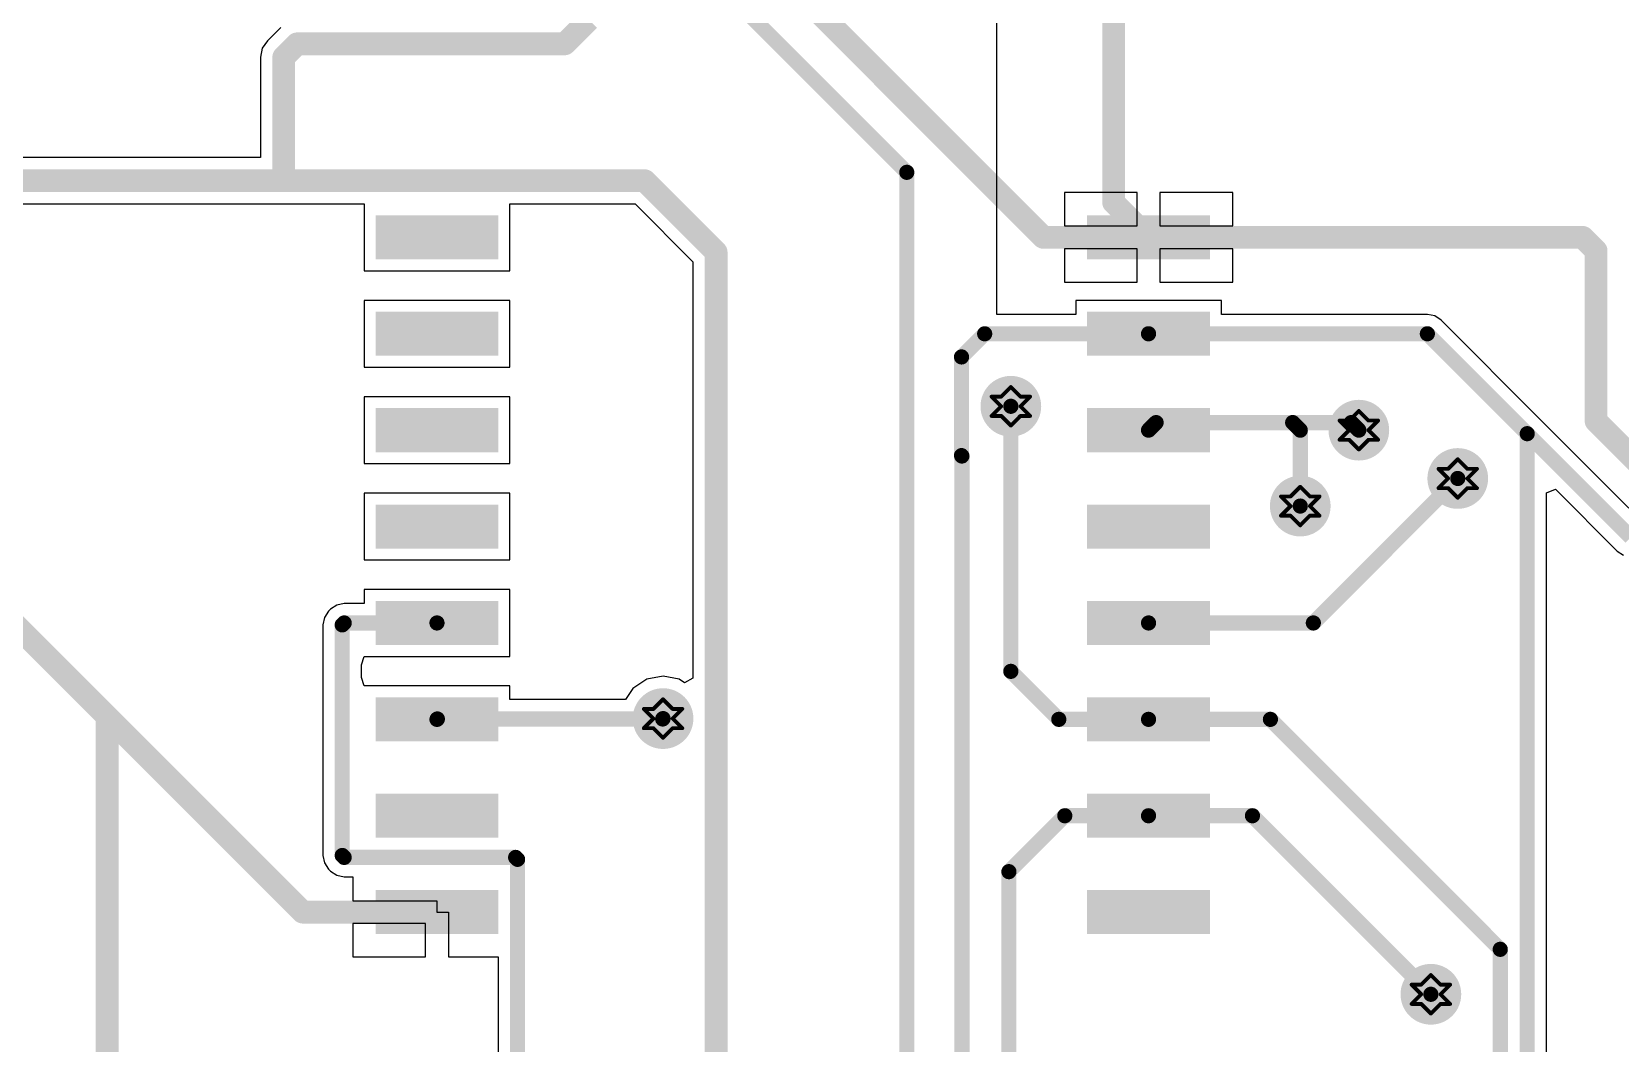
# Model space of a CAD drawing. Header units: millimetres. Extents: x 13 to 607, y 0 to 420.
# Drawn here: x 109.28 to 151.12, y 291.41 to 318.03 of the extents above; entities that cross this region are included whole.
import ezdxf

# ---------------------------------------------------------------- set-up
doc = ezdxf.new("R2010")
doc.units = ezdxf.units.MM
doc.layers.add('DrillDrawing', color=1, linetype='Continuous')
doc.layers.add('TopLayer', color=1, linetype='Continuous')

msp = doc.modelspace()

# ---------------------------------------------------------------- hatches: boundary and pattern name
at = {"layer": 'TopLayer'}
for points in [[(121.5714754997753, 313.2019674993528), (121.5714754997753, 312.0431967530841), (118.33490385802, 312.0431967530841), (118.33490385802, 313.2019674993528)], [(140.3115650520194, 313.2019674993528), (140.3115650520194, 312.0431967530841), (137.0749934102641, 312.0431967530841), (137.0749934102641, 313.2019674993528)], [(121.5714754997753, 310.664654066517), (121.5714754997753, 309.5058833202484), (118.33490385802, 309.5058833202484), (118.33490385802, 310.664654066517)], [(140.3115650520194, 310.664654066517), (140.3115650520194, 309.5058833202484), (137.0749934102641, 309.5058833202484), (137.0749934102641, 310.664654066517)], [(121.5714754997753, 308.1273406336812), (121.5714754997753, 306.9685698874125), (118.33490385802, 306.9685698874125), (118.33490385802, 308.1273406336812)], [(140.3115650520194, 308.1273406336812), (140.3115650520194, 306.9685698874125), (137.0749934102641, 306.9685698874125), (137.0749934102641, 308.1273406336812)], [(121.5714754997753, 305.5900272008453), (121.5714754997753, 304.4312564545767), (118.33490385802, 304.4312564545767), (118.33490385802, 305.5900272008453)], [(140.3115650520194, 305.5900272008453), (140.3115650520194, 304.4312564545767), (137.0749934102641, 304.4312564545767), (137.0749934102641, 305.5900272008453)], [(121.5714754997753, 303.0527137680095), (121.5714754997753, 301.8939430217409), (118.33490385802, 301.8939430217409), (118.33490385802, 303.0527137680095)], [(140.3115650520194, 303.0527137680095), (140.3115650520194, 301.8939430217409), (137.0749934102641, 301.8939430217409), (137.0749934102641, 303.0527137680095)], [(121.5714754997753, 300.5154003351737), (121.5714754997753, 299.356629588905), (118.33490385802, 299.356629588905), (118.33490385802, 300.5154003351737)], [(140.3115650520194, 300.5154003351737), (140.3115650520194, 299.356629588905), (137.0749934102641, 299.356629588905), (137.0749934102641, 300.5154003351737)], [(121.5714754997753, 297.9780869023379), (121.5714754997753, 296.8193161560692), (118.33490385802, 296.8193161560692), (118.33490385802, 297.9780869023379)], [(140.3115650520194, 297.9780869023379), (140.3115650520194, 296.8193161560692), (137.0749934102641, 296.8193161560692), (137.0749934102641, 297.9780869023379)], [(121.5714754997753, 295.4407734695021), (121.5714754997753, 294.2820027232334), (118.33490385802, 294.2820027232334), (118.33490385802, 295.4407734695021)], [(140.3115650520194, 295.4407734695021), (140.3115650520194, 294.2820027232334), (137.0749934102641, 294.2820027232334), (137.0749934102641, 295.4407734695021)]]:
    msp.add_hatch(color=1, dxfattribs=at).paths.add_polyline_path(points)
h = msp.add_hatch(color=1, dxfattribs=at)
edge = h.paths.add_edge_path()
edge.add_arc((135.066747887875, 308.1769045142782), 0.7991522388059702, 0, 360)
h = msp.add_hatch(color=1, dxfattribs=at)
edge = h.paths.add_edge_path()
edge.add_arc((144.2318284848006, 307.5479552605468), 0.7991522388059702, 0, 360)
h = msp.add_hatch(color=1, dxfattribs=at)
edge = h.paths.add_edge_path()
edge.add_arc((146.8371419176692, 306.2765582456215), 0.7991522388059702, 0, 360)
h = msp.add_hatch(color=1, dxfattribs=at)
edge = h.paths.add_edge_path()
edge.add_arc((142.6890810221666, 305.5500848127857), 0.7991522388059702, 0, 360)
h = msp.add_hatch(color=1, dxfattribs=at)
edge = h.paths.add_edge_path()
edge.add_arc((125.9068484848831, 299.9560089918901), 0.7991522388059702, 0, 360)
h = msp.add_hatch(color=1, dxfattribs=at)
edge = h.paths.add_edge_path()
edge.add_arc((146.1294344549533, 292.6992925739797), 0.7991522388059702, 0, 360)

# ---------------------------------------------------------------- linework, layer by layer
at = {"layer": 'DrillDrawing', "const_width": 0.1014925373134329}
for points in [[(134.5592852011188, 308.4306358575619), (134.8130165444101, 308.1769045142781)], [(134.5592852011188, 308.4306358575619), (134.8130165444101, 308.4306358575619)], [(134.8130165444101, 308.4306358575619), (135.0667478876869, 308.6843672008453)], [(135.0667478876869, 308.6843672008453), (135.3204792309709, 308.4306358575619)], [(135.3204792309709, 308.4306358575619), (135.5742105742549, 308.4306358575619)], [(135.3204792309709, 308.1769045142781), (135.5742105742549, 308.4306358575619)], [(134.5592852011188, 307.9231731709945), (134.8130165444101, 308.1769045142781)], [(134.5592852011188, 307.9231731709945), (134.8130165444101, 307.9231731709945)], [(134.8130165444101, 307.9231731709945), (135.0667478876869, 307.6694418277111)], [(135.0667478876869, 307.6694418277111), (135.3204792309709, 307.9231731709945)], [(135.3204792309709, 308.1769045142781), (135.5742105742549, 307.9231731709945)], [(135.3204792309709, 307.9231731709945), (135.5742105742549, 307.9231731709945)], [(143.9780971414158, 307.8016866038305), (144.2318284847071, 308.0554179471138)], [(144.2318284847071, 308.0554179471138), (144.4855598279839, 307.8016866038305)], [(143.7243657981318, 307.8016866038305), (143.9780971414158, 307.5479552605468)], [(143.7243657981318, 307.8016866038305), (143.9780971414158, 307.8016866038305)], [(143.7243657981318, 307.294223917263), (143.9780971414158, 307.5479552605468)], [(144.4855598279839, 307.8016866038305), (144.7392911712752, 307.8016866038305)], [(144.4855598279839, 307.5479552605468), (144.7392911712752, 307.8016866038305)], [(144.4855598279839, 307.5479552605468), (144.7392911712752, 307.294223917263)], [(143.7243657981318, 307.294223917263), (143.9780971414158, 307.294223917263)], [(143.9780971414158, 307.294223917263), (144.2318284847071, 307.0404925739797)], [(144.2318284847071, 307.0404925739797), (144.4855598279839, 307.294223917263)], [(144.4855598279839, 307.294223917263), (144.7392911712752, 307.294223917263)], [(146.5834105742553, 306.5302895889049), (146.8371419175393, 306.7840209321886)], [(146.8371419175393, 306.7840209321886), (147.0908732608233, 306.5302895889049)], [(146.3296792309713, 306.5302895889049), (146.5834105742553, 306.2765582456216)], [(146.3296792309713, 306.5302895889049), (146.5834105742553, 306.5302895889049)], [(146.3296792309713, 306.0228269023379), (146.5834105742553, 306.2765582456216)], [(147.0908732608233, 306.5302895889049), (147.3446046041074, 306.5302895889049)], [(147.0908732608233, 306.2765582456216), (147.3446046041074, 306.5302895889049)], [(147.0908732608233, 306.2765582456216), (147.3446046041074, 306.0228269023379)], [(142.1816183354542, 305.8038161560692), (142.4353496787309, 305.5500848127855)], [(142.1816183354542, 305.8038161560692), (142.4353496787309, 305.8038161560692)], [(142.4353496787309, 305.8038161560692), (142.6890810220149, 306.0575474993528)], [(142.6890810220149, 306.0575474993528), (142.9428123652989, 305.8038161560692)], [(142.9428123652989, 305.8038161560692), (143.196543708583, 305.8038161560692)], [(142.9428123652989, 305.5500848127855), (143.196543708583, 305.8038161560692)], [(146.3296792309713, 306.0228269023379), (146.5834105742553, 306.0228269023379)], [(146.5834105742553, 306.0228269023379), (146.8371419175393, 305.7690955590541)], [(146.8371419175393, 305.7690955590541), (147.0908732608233, 306.0228269023379)], [(147.0908732608233, 306.0228269023379), (147.3446046041074, 306.0228269023379)], [(142.1816183354542, 305.2963534695022), (142.4353496787309, 305.5500848127855)], [(142.9428123652989, 305.5500848127855), (143.196543708583, 305.2963534695022)], [(142.1816183354542, 305.2963534695022), (142.4353496787309, 305.2963534695022)], [(142.4353496787309, 305.2963534695022), (142.6890810220149, 305.0426221262184)], [(142.6890810220149, 305.0426221262184), (142.9428123652989, 305.2963534695022)], [(142.9428123652989, 305.2963534695022), (143.196543708583, 305.2963534695022)], [(125.6531171414182, 300.2097403351735), (125.9068484847023, 300.4634716784572)], [(125.9068484847023, 300.4634716784572), (126.1605798279863, 300.2097403351735)], [(125.3993857981342, 300.2097403351735), (125.6531171414182, 299.9560089918901)], [(125.3993857981342, 300.2097403351735), (125.6531171414182, 300.2097403351735)], [(125.3993857981342, 299.7022776486065), (125.6531171414182, 299.9560089918901)], [(126.1605798279863, 300.2097403351735), (126.4143111712703, 300.2097403351735)], [(126.1605798279863, 299.9560089918901), (126.4143111712703, 300.2097403351735)], [(126.1605798279863, 299.9560089918901), (126.4143111712703, 299.7022776486065)], [(125.3993857981342, 299.7022776486065), (125.6531171414182, 299.7022776486065)], [(125.6531171414182, 299.7022776486065), (125.9068484847023, 299.4485463053231)], [(125.9068484847023, 299.4485463053231), (126.1605798279863, 299.7022776486065)], [(126.1605798279863, 299.7022776486065), (126.4143111712703, 299.7022776486065)], [(145.6219717682845, 292.9530239172634), (145.8757031115685, 292.6992925739796)], [(145.6219717682845, 292.9530239172634), (145.8757031115685, 292.9530239172634)], [(145.8757031115685, 292.9530239172634), (146.1294344548525, 293.2067552605467)], [(146.1294344548525, 293.2067552605467), (146.3831657981365, 292.9530239172634)], [(146.3831657981365, 292.9530239172634), (146.6368971414205, 292.9530239172634)], [(146.3831657981365, 292.6992925739796), (146.6368971414205, 292.9530239172634)], [(145.6219717682845, 292.4455612306959), (145.8757031115685, 292.6992925739796)], [(145.6219717682845, 292.4455612306959), (145.8757031115685, 292.4455612306959)], [(145.8757031115685, 292.4455612306959), (146.1294344548525, 292.1918298874126)], [(146.1294344548525, 292.1918298874126), (146.3831657981365, 292.4455612306959)], [(146.3831657981365, 292.6992925739796), (146.6368971414205, 292.4455612306959)], [(146.3831657981365, 292.4455612306959), (146.6368971414205, 292.4455612306959)]]:
    msp.add_lwpolyline(points, dxfattribs=at)
at = {"layer": 'DrillDrawing', "const_width": 0.05074626865671643}
for points in [[(134.5339120667861, 308.4306358575619, 1), (134.5846583354516, 308.4306358575619, 1)], [(134.5339120667861, 308.4306358575619, 1), (134.5846583354516, 308.4306358575619, 1)], [(134.7876434100701, 308.4306358575619, 1), (134.8383896787356, 308.4306358575619, 1)], [(134.7876434100701, 308.4306358575619, 1), (134.8383896787356, 308.4306358575619, 1)], [(135.0413747533614, 308.6843672008453, 1), (135.0921210220196, 308.6843672008453, 1)], [(135.0413747533614, 308.6843672008453, 1), (135.0921210220196, 308.6843672008453, 1)], [(135.2951060966381, 308.4306358575619, 1), (135.3458523653036, 308.4306358575619, 1)], [(135.2951060966381, 308.4306358575619, 1), (135.3458523653036, 308.4306358575619, 1)], [(135.5488374399294, 308.4306358575619, 1), (135.5995837085877, 308.4306358575619, 1)], [(135.5488374399294, 308.4306358575619, 1), (135.5995837085877, 308.4306358575619, 1)], [(134.5339120667861, 307.9231731709945, 1), (134.5846583354516, 307.9231731709945, 1)], [(134.5339120667861, 307.9231731709945, 1), (134.5846583354516, 307.9231731709945, 1)], [(134.7876434100701, 308.1769045142781, 1), (134.8383896787356, 308.1769045142781, 1)], [(134.7876434100701, 308.1769045142781, 1), (134.8383896787356, 308.1769045142781, 1)], [(134.7876434100701, 307.9231731709945, 1), (134.8383896787356, 307.9231731709945, 1)], [(134.7876434100701, 307.9231731709945, 1), (134.8383896787356, 307.9231731709945, 1)], [(135.2951060966381, 308.1769045142781, 1), (135.3458523653036, 308.1769045142781, 1)], [(135.2951060966381, 308.1769045142781, 1), (135.3458523653036, 308.1769045142781, 1)], [(135.2951060966381, 307.9231731709945, 1), (135.3458523653036, 307.9231731709945, 1)], [(135.2951060966381, 307.9231731709945, 1), (135.3458523653036, 307.9231731709945, 1)], [(135.5488374399294, 307.9231731709945, 1), (135.5995837085877, 307.9231731709945, 1)], [(135.5488374399294, 307.9231731709945, 1), (135.5995837085877, 307.9231731709945, 1)], [(144.2064553503744, 308.0554179471138, 1), (144.2572016190326, 308.0554179471138, 1)], [(144.2064553503744, 308.0554179471138, 1), (144.2572016190326, 308.0554179471138, 1)], [(135.0413747533614, 307.6694418277111, 1), (135.0921210220196, 307.6694418277111, 1)], [(135.0413747533614, 307.6694418277111, 1), (135.0921210220196, 307.6694418277111, 1)], [(143.6989926638063, 307.8016866038305, 1), (143.7497389324573, 307.8016866038305, 1)], [(143.6989926638063, 307.8016866038305, 1), (143.7497389324573, 307.8016866038305, 1)], [(143.9527240070904, 307.8016866038305, 1), (144.0034702757486, 307.8016866038305, 1)], [(143.9527240070904, 307.8016866038305, 1), (144.0034702757486, 307.8016866038305, 1)], [(143.9527240070904, 307.5479552605468, 1), (144.0034702757486, 307.5479552605468, 1)], [(143.9527240070904, 307.5479552605468, 1), (144.0034702757486, 307.5479552605468, 1)], [(144.4601866936584, 307.8016866038305, 1), (144.5109329623166, 307.8016866038305, 1)], [(144.4601866936584, 307.8016866038305, 1), (144.5109329623166, 307.8016866038305, 1)], [(144.4601866936584, 307.5479552605468, 1), (144.5109329623166, 307.5479552605468, 1)], [(144.4601866936584, 307.5479552605468, 1), (144.5109329623166, 307.5479552605468, 1)], [(144.7139180369351, 307.8016866038305, 1), (144.7646643056007, 307.8016866038305, 1)], [(144.7139180369351, 307.8016866038305, 1), (144.7646643056007, 307.8016866038305, 1)], [(143.6989926638063, 307.294223917263, 1), (143.7497389324573, 307.294223917263, 1)], [(143.6989926638063, 307.294223917263, 1), (143.7497389324573, 307.294223917263, 1)], [(143.9527240070904, 307.294223917263, 1), (144.0034702757486, 307.294223917263, 1)], [(143.9527240070904, 307.294223917263, 1), (144.0034702757486, 307.294223917263, 1)], [(144.2064553503744, 307.0404925739797, 1), (144.2572016190326, 307.0404925739797, 1)], [(144.2064553503744, 307.0404925739797, 1), (144.2572016190326, 307.0404925739797, 1)], [(144.4601866936584, 307.294223917263, 1), (144.5109329623166, 307.294223917263, 1)], [(144.4601866936584, 307.294223917263, 1), (144.5109329623166, 307.294223917263, 1)], [(144.7139180369351, 307.294223917263, 1), (144.7646643056007, 307.294223917263, 1)], [(144.7139180369351, 307.294223917263, 1), (144.7646643056007, 307.294223917263, 1)], [(146.8117687832066, 306.7840209321886, 1), (146.8625150518648, 306.7840209321886, 1)], [(146.8117687832066, 306.7840209321886, 1), (146.8625150518648, 306.7840209321886, 1)], [(146.3043060966385, 306.5302895889049, 1), (146.3550523653041, 306.5302895889049, 1)], [(146.3043060966385, 306.5302895889049, 1), (146.3550523653041, 306.5302895889049, 1)], [(146.5580374399298, 306.5302895889049, 1), (146.6087837085881, 306.5302895889049, 1)], [(146.5580374399298, 306.5302895889049, 1), (146.6087837085881, 306.5302895889049, 1)], [(146.5580374399298, 306.2765582456216, 1), (146.6087837085881, 306.2765582456216, 1)], [(146.5580374399298, 306.2765582456216, 1), (146.6087837085881, 306.2765582456216, 1)], [(147.0655001264979, 306.5302895889049, 1), (147.1162463951488, 306.5302895889049, 1)], [(147.0655001264979, 306.5302895889049, 1), (147.1162463951488, 306.5302895889049, 1)], [(147.0655001264979, 306.2765582456216, 1), (147.1162463951488, 306.2765582456216, 1)], [(147.0655001264979, 306.2765582456216, 1), (147.1162463951488, 306.2765582456216, 1)], [(147.3192314697819, 306.5302895889049, 1), (147.3699777384329, 306.5302895889049, 1)], [(147.3192314697819, 306.5302895889049, 1), (147.3699777384329, 306.5302895889049, 1)], [(142.1562452011214, 305.8038161560692, 1), (142.2069914697797, 305.8038161560692, 1)], [(142.1562452011214, 305.8038161560692, 1), (142.2069914697797, 305.8038161560692, 1)], [(142.4099765444054, 305.8038161560692, 1), (142.4607228130637, 305.8038161560692, 1)], [(142.4099765444054, 305.8038161560692, 1), (142.4607228130637, 305.8038161560692, 1)], [(142.6637078876894, 306.0575474993528, 1), (142.7144541563477, 306.0575474993528, 1)], [(142.6637078876894, 306.0575474993528, 1), (142.7144541563477, 306.0575474993528, 1)], [(142.9174392309735, 305.8038161560692, 1), (142.9681854996317, 305.8038161560692, 1)], [(142.9174392309735, 305.8038161560692, 1), (142.9681854996317, 305.8038161560692, 1)], [(143.1711705742575, 305.8038161560692, 1), (143.2219168429085, 305.8038161560692, 1)], [(143.1711705742575, 305.8038161560692, 1), (143.2219168429085, 305.8038161560692, 1)], [(146.3043060966385, 306.0228269023379, 1), (146.3550523653041, 306.0228269023379, 1)], [(146.3043060966385, 306.0228269023379, 1), (146.3550523653041, 306.0228269023379, 1)], [(146.5580374399298, 306.0228269023379, 1), (146.6087837085881, 306.0228269023379, 1)], [(146.5580374399298, 306.0228269023379, 1), (146.6087837085881, 306.0228269023379, 1)], [(146.8117687832066, 305.7690955590541, 1), (146.8625150518648, 305.7690955590541, 1)], [(146.8117687832066, 305.7690955590541, 1), (146.8625150518648, 305.7690955590541, 1)], [(147.0655001264979, 306.0228269023379, 1), (147.1162463951488, 306.0228269023379, 1)], [(147.0655001264979, 306.0228269023379, 1), (147.1162463951488, 306.0228269023379, 1)], [(147.3192314697819, 306.0228269023379, 1), (147.3699777384329, 306.0228269023379, 1)], [(147.3192314697819, 306.0228269023379, 1), (147.3699777384329, 306.0228269023379, 1)], [(142.4099765444054, 305.5500848127855, 1), (142.4607228130637, 305.5500848127855, 1)], [(142.4099765444054, 305.5500848127855, 1), (142.4607228130637, 305.5500848127855, 1)], [(142.9174392309735, 305.5500848127855, 1), (142.9681854996317, 305.5500848127855, 1)], [(142.9174392309735, 305.5500848127855, 1), (142.9681854996317, 305.5500848127855, 1)], [(142.1562452011214, 305.2963534695022, 1), (142.2069914697797, 305.2963534695022, 1)], [(142.1562452011214, 305.2963534695022, 1), (142.2069914697797, 305.2963534695022, 1)], [(142.4099765444054, 305.2963534695022, 1), (142.4607228130637, 305.2963534695022, 1)], [(142.4099765444054, 305.2963534695022, 1), (142.4607228130637, 305.2963534695022, 1)], [(142.6637078876894, 305.0426221262184, 1), (142.7144541563477, 305.0426221262184, 1)], [(142.6637078876894, 305.0426221262184, 1), (142.7144541563477, 305.0426221262184, 1)], [(142.9174392309735, 305.2963534695022, 1), (142.9681854996317, 305.2963534695022, 1)], [(142.9174392309735, 305.2963534695022, 1), (142.9681854996317, 305.2963534695022, 1)], [(143.1711705742575, 305.2963534695022, 1), (143.2219168429085, 305.2963534695022, 1)], [(143.1711705742575, 305.2963534695022, 1), (143.2219168429085, 305.2963534695022, 1)], [(125.8814753503768, 300.4634716784572, 1), (125.9322216190278, 300.4634716784572, 1)], [(125.8814753503768, 300.4634716784572, 1), (125.9322216190278, 300.4634716784572, 1)], [(125.3740126638087, 300.2097403351735, 1), (125.4247589324597, 300.2097403351735, 1)], [(125.3740126638087, 300.2097403351735, 1), (125.4247589324597, 300.2097403351735, 1)], [(125.6277440070928, 300.2097403351735, 1), (125.6784902757437, 300.2097403351735, 1)], [(125.6277440070928, 300.2097403351735, 1), (125.6784902757437, 300.2097403351735, 1)], [(125.6277440070928, 299.9560089918901, 1), (125.6784902757437, 299.9560089918901, 1)], [(125.6277440070928, 299.9560089918901, 1), (125.6784902757437, 299.9560089918901, 1)], [(126.1352066936535, 300.2097403351735, 1), (126.1859529623118, 300.2097403351735, 1)], [(126.1352066936535, 300.2097403351735, 1), (126.1859529623118, 300.2097403351735, 1)], [(126.1352066936535, 299.9560089918901, 1), (126.1859529623118, 299.9560089918901, 1)], [(126.1352066936535, 299.9560089918901, 1), (126.1859529623118, 299.9560089918901, 1)], [(126.3889380369375, 300.2097403351735, 1), (126.4396843055958, 300.2097403351735, 1)], [(126.3889380369375, 300.2097403351735, 1), (126.4396843055958, 300.2097403351735, 1)], [(125.3740126638087, 299.7022776486065, 1), (125.4247589324597, 299.7022776486065, 1)], [(125.3740126638087, 299.7022776486065, 1), (125.4247589324597, 299.7022776486065, 1)], [(125.6277440070928, 299.7022776486065, 1), (125.6784902757437, 299.7022776486065, 1)], [(125.6277440070928, 299.7022776486065, 1), (125.6784902757437, 299.7022776486065, 1)], [(126.1352066936535, 299.7022776486065, 1), (126.1859529623118, 299.7022776486065, 1)], [(126.1352066936535, 299.7022776486065, 1), (126.1859529623118, 299.7022776486065, 1)], [(126.3889380369375, 299.7022776486065, 1), (126.4396843055958, 299.7022776486065, 1)], [(126.3889380369375, 299.7022776486065, 1), (126.4396843055958, 299.7022776486065, 1)], [(125.8814753503768, 299.4485463053231, 1), (125.9322216190278, 299.4485463053231, 1)], [(125.8814753503768, 299.4485463053231, 1), (125.9322216190278, 299.4485463053231, 1)], [(145.596598633959, 292.9530239172634, 1), (145.64734490261, 292.9530239172634, 1)], [(145.596598633959, 292.9530239172634, 1), (145.64734490261, 292.9530239172634, 1)], [(145.850329977243, 292.9530239172634, 1), (145.901076245894, 292.9530239172634, 1)], [(145.850329977243, 292.9530239172634, 1), (145.901076245894, 292.9530239172634, 1)], [(146.104061320527, 293.2067552605467, 1), (146.154807589178, 293.2067552605467, 1)], [(146.104061320527, 293.2067552605467, 1), (146.154807589178, 293.2067552605467, 1)], [(146.357792663811, 292.9530239172634, 1), (146.408538932462, 292.9530239172634, 1)], [(146.357792663811, 292.9530239172634, 1), (146.408538932462, 292.9530239172634, 1)], [(146.6115240070878, 292.9530239172634, 1), (146.662270275746, 292.9530239172634, 1)], [(146.6115240070878, 292.9530239172634, 1), (146.662270275746, 292.9530239172634, 1)], [(145.596598633959, 292.4455612306959, 1), (145.64734490261, 292.4455612306959, 1)], [(145.596598633959, 292.4455612306959, 1), (145.64734490261, 292.4455612306959, 1)], [(145.850329977243, 292.6992925739796, 1), (145.901076245894, 292.6992925739796, 1)], [(145.850329977243, 292.6992925739796, 1), (145.901076245894, 292.6992925739796, 1)], [(145.850329977243, 292.4455612306959, 1), (145.901076245894, 292.4455612306959, 1)], [(145.850329977243, 292.4455612306959, 1), (145.901076245894, 292.4455612306959, 1)], [(146.357792663811, 292.6992925739796, 1), (146.408538932462, 292.6992925739796, 1)], [(146.357792663811, 292.6992925739796, 1), (146.408538932462, 292.6992925739796, 1)], [(146.357792663811, 292.4455612306959, 1), (146.408538932462, 292.4455612306959, 1)], [(146.357792663811, 292.4455612306959, 1), (146.408538932462, 292.4455612306959, 1)], [(146.6115240070878, 292.4455612306959, 1), (146.662270275746, 292.4455612306959, 1)], [(146.6115240070878, 292.4455612306959, 1), (146.662270275746, 292.4455612306959, 1)], [(146.104061320527, 292.1918298874126, 1), (146.154807589178, 292.1918298874126, 1)], [(146.104061320527, 292.1918298874126, 1), (146.154807589178, 292.1918298874126, 1)]]:
    msp.add_lwpolyline(points, format="xyb", close=True, dxfattribs=at)
at = {"layer": 'TopLayer'}
for p, q in [((134.6975434100761, 310.5945227232335), (134.6975434100761, 329.7245313799499)), ((115.8363986339547, 318.1493074993526), (115.4853054996285, 317.7982194396513)), ((115.3528374399258, 317.5999588426362), (115.306313260816, 317.3660997381588)), ((115.4853054996285, 317.7982194396513), (115.3528374399258, 317.5999588426362)), ((115.306313260816, 317.3660997381588), (115.3063183354472, 317.3660743650246)), ((115.3063183354472, 317.3660743650246), (115.3063183354472, 314.7253248127857)), ((115.3063183354472, 314.7253248127857), (103.8447001264951, 314.7253248127857)), ((138.3935971414186, 313.8013316784572), (136.4756317682852, 313.8013316784572)), ((136.4756317682852, 313.8013316784572), (136.4756317682852, 312.9222642157706)), ((138.3935971414186, 312.9222642157706), (138.3935971414186, 313.8013316784572)), ((140.9109266936586, 313.8013316784572), (138.9929613205251, 313.8013316784572)), ((138.9929613205251, 313.8013316784572), (138.9929613205251, 312.9222642157706)), ((140.9109266936586, 312.9222642157706), (140.9109266936586, 313.8013316784572)), ((104.3384156488766, 313.5031110814423), (117.7820968429089, 313.5031110814423)), ((117.7820968429089, 313.5031110814423), (118.0352192309667, 313.5016445142783)), ((118.0352192309667, 313.5016445142783), (118.0352243055979, 313.249374663532)), ((121.8711550518648, 311.7435146635319), (121.871160126496, 313.5016445142783)), ((121.871160126496, 313.5016445142783), (122.1242825145538, 313.5031110814423)), ((122.1242825145538, 313.5031110814423), (125.1718243056031, 313.5031110814423)), ((125.1718243056031, 313.5031110814423), (126.6942631115682, 311.9806773500991)), ((118.0352243055979, 313.249374663532), (118.0352243055979, 311.7435146635319)), ((136.4756317682852, 312.9222642157706), (138.3935971414186, 312.9222642157706)), ((138.9929613205251, 312.9222642157706), (140.9109266936586, 312.9222642157706)), ((138.3935971414186, 312.3229000366661), (136.4756317682852, 312.3229000366661)), ((136.4756317682852, 312.3229000366661), (136.4756317682852, 311.4438325739798)), ((138.3935971414186, 311.4438325739798), (138.3935971414186, 312.3229000366661)), ((140.9109266936586, 312.3229000366661), (138.9929613205251, 312.3229000366661)), ((138.9929613205251, 312.3229000366661), (138.9929613205251, 311.4438325739798)), ((140.9109266936586, 311.4438325739798), (140.9109266936586, 312.3229000366661)), ((118.0352243055979, 311.7435146635319), (121.8711550518648, 311.7435146635319)), ((126.6942631115682, 311.9806773500991), (126.6942631115682, 301.0205591411437)), ((136.4756317682852, 311.4438325739798), (138.3935971414186, 311.4438325739798)), ((138.9929613205251, 311.4438325739798), (140.9109266936586, 311.4438325739798)), ((121.8711550518648, 310.9643361560692), (118.0352243055979, 310.9643361560692)), ((118.0352243055979, 310.9643361560692), (118.0352243055979, 309.2062012306961)), ((121.8711550518648, 309.2062012306961), (121.8711550518648, 310.9643361560692)), ((140.611244604109, 310.9643361560692), (136.775313857842, 310.9643361560692)), ((136.775313857842, 310.9643361560692), (136.775313857842, 310.5945227232335)), ((140.611244604109, 310.5945227232335), (140.611244604109, 310.9643361560692)), ((136.775313857842, 310.5945227232335), (134.6975434100761, 310.5945227232335)), ((146.0370762458999, 310.5945227232335), (140.611244604109, 310.5945227232335)), ((146.2319622160441, 310.5557576486065), (146.0370762458999, 310.5945227232335)), ((146.3971717682809, 310.4453642157707), (146.2319622160441, 310.5557576486065)), ((149.0268434100737, 307.8156976486066), (146.3971717682809, 310.4453642157707)), ((118.0352243055979, 309.2062012306961), (121.8711550518648, 309.2062012306961)), ((121.8711550518648, 308.4270227232334), (118.0352243055979, 308.4270227232334)), ((118.0352243055979, 308.4270227232334), (118.0352243055979, 306.6688877978601)), ((121.8711550518648, 306.6688877978601), (121.8711550518648, 308.4270227232334)), ((149.0268535593288, 307.8156824247259), (149.0268434100737, 307.8156976486066)), ((151.3452526638077, 305.4972833202484), (149.0268535593288, 307.8156824247259)), ((118.0352243055979, 306.6688877978601), (121.8711550518648, 306.6688877978601)), ((121.8711550518648, 305.8897092903975), (118.0352243055979, 305.8897092903975)), ((118.0352243055979, 305.8897092903975), (118.0352243055979, 304.1315743650244)), ((121.8711550518648, 304.1315743650244), (121.8711550518648, 305.8897092903975)), ((149.1760019175355, 305.8946316784574), (149.4104192309689, 305.991734663532)), ((149.1760019175355, 266.8948149620395), (149.1760019175355, 305.8946316784574)), ((149.4104192309689, 305.991734663532), (151.0360911712716, 304.3660627232333)), ((151.0360911712716, 304.3660627232333), (151.2013007235084, 304.2556692903975)), ((118.0352243055979, 304.1315743650244), (121.8711550518648, 304.1315743650244)), ((121.8711550518648, 303.3523958575618), (118.0352243055979, 303.3523958575618)), ((118.0352243055979, 303.3523958575618), (118.0352243055979, 302.9825824247257)), ((121.8711550518648, 301.5942609321887), (121.8711550518648, 303.3523958575618)), ((117.3136529623163, 302.9438173500992), (117.1484434100723, 302.8334239172633)), ((117.5085389324678, 302.9825824247257), (117.3136529623163, 302.9438173500992)), ((118.0352243055979, 302.9825824247257), (117.5085389324678, 302.9825824247257)), ((116.9873037085792, 302.6174680963678), (116.9485386339595, 302.4225821262185)), ((117.0976971414213, 302.7826776486064), (116.9873037085792, 302.6174680963678)), ((117.1484434100723, 302.8334239172633), (117.0976971414213, 302.7826776486064)), ((116.9485386339595, 302.4225821262185), (116.9485386339595, 296.3530239172634)), ((117.9670466936597, 301.3687648127857), (118.0352293802291, 301.5942609321887)), ((117.9670466936597, 301.0405785441288), (117.9670466936597, 301.3687648127857)), ((118.0352293802291, 301.5942609321887), (121.8711550518648, 301.5942609321887)), ((118.0352293802291, 300.815082424726), (117.9670466936597, 301.0405785441288)), ((121.8711550518648, 300.815082424726), (118.0352293802291, 300.815082424726)), ((121.8711550518648, 300.4552660068155), (121.8711550518648, 300.815082424726)), ((125.4781034100753, 300.9910857083079), (125.114633260827, 300.7482242157705)), ((125.9068484847023, 301.0763698874124), (125.4781034100753, 300.9910857083079)), ((126.3355935593292, 300.9910857083079), (125.9068484847023, 301.0763698874124)), ((126.4704872906743, 300.9009501859201), (126.3355935593292, 300.9910857083079)), ((126.6942631115682, 301.0205591411437), (126.4704872906743, 300.9009501859201)), ((124.9188846041081, 300.4552660068155), (121.8711550518648, 300.4552660068155)), ((125.114633260827, 300.7482242157705), (124.9188846041081, 300.4552660068155)), ((116.9485386339595, 296.3530239172634), (116.9873037085792, 296.158137947114)), ((116.9873037085792, 296.158137947114), (117.0976971414213, 295.9929283948751)), ((117.0976971414213, 295.9929283948751), (117.1484434100723, 295.9421821262185)), ((117.1484434100723, 295.9421821262185), (117.3136529623163, 295.8317886933828)), ((117.3136529623163, 295.8317886933828), (117.5085389324678, 295.7930236187558)), ((117.5085389324678, 295.7930236187558), (117.7355422160483, 295.7930236187558)), ((117.7355422160483, 295.7930236187558), (117.7355422160483, 295.1610701859198)), ((117.7355422160483, 295.1610701859198), (119.9531896787313, 295.1610701859198)), ((119.9531896787313, 295.1610701859198), (119.9531896787313, 294.8613880963677)), ((119.6535075891817, 294.5617060068156), (117.7355422160483, 294.5617060068156)), ((117.7355422160483, 294.5617060068156), (117.7355422160483, 293.6826385441288)), ((119.6535075891817, 293.6826385441288), (119.6535075891817, 294.5617060068156)), ((119.9531896787313, 294.8613880963677), (120.252871768281, 294.8613880963677)), ((120.252871768281, 294.8613880963677), (120.252871768281, 293.6826385441288)), ((117.7355422160483, 293.6826385441288), (119.6535075891817, 293.6826385441288)), ((120.252871768281, 293.6826385441288), (121.5664490817227, 293.6826385441288)), ((121.5664490817227, 293.6826385441288), (121.5664490817227, 282.507249588905))]:
    msp.add_line(p, q, dxfattribs=at)
for points, const_width in [([(137.7742643055983, 313.5415970515917), (137.7742643055983, 331.5226239172632)], 0.5993641791044777), ([(125.0876971414193, 321.5739194396515), (132.3264493802209, 314.3351672008451)], 0.3995761194029852), ([(128.977195648885, 319.569441827711), (135.924055350378, 312.6225821262185)], 0.5993641791044777), ([(123.3189866936529, 317.7172030217409), (123.9533150518629, 318.3515313799497)], 0.5993641791044777), ([(115.9174252011155, 317.3660997381588), (116.2685284846968, 317.7172030217409)], 0.5993641791044777), ([(116.2685284846968, 317.7172030217409), (123.3189866936529, 317.7172030217409)], 0.5993641791044777), ([(115.9174252011155, 314.1142179471138), (115.9174252011155, 317.3660997381588)], 0.5993641791044777), ([(103.8446747533537, 314.1142179471138), (115.9174252011155, 314.1142179471138)], 0.5993641791044777), ([(115.9174252011155, 314.1142179471138), (125.4249568429088, 314.1142179471138)], 0.5993641791044777), ([(125.4249568429088, 314.1142179471138), (127.3053699772437, 312.2338048127856)], 0.5993641791044777), ([(132.3264493802209, 276.561979141144), (132.3264493802209, 314.3351672008451)], 0.3995761194029852), ([(137.7742643055983, 313.5415970515917), (138.6932792309755, 312.6225821262185)], 0.5993641791044777), ([(127.3053699772437, 283.3321606336812), (127.3053699772437, 312.2338048127856)], 0.5993641791044777), ([(135.924055350378, 312.6225821262185), (138.6932792309755, 312.6225821262185)], 0.5993641791044777), ([(138.6932792309755, 312.6225821262185), (150.1297272906679, 312.6225821262185)], 0.5993641791044777), ([(150.1297272906679, 312.6225821262185), (150.4808305742565, 312.2714788426364)], 0.5993641791044777), ([(150.4808305742565, 307.7863561560694), (150.4808305742565, 312.2714788426364)], 0.5993641791044777), ([(133.7680493802265, 309.475603021741), (134.3777150518665, 310.0852686933824)], 0.3995761194029852), ([(134.3777150518665, 310.0852686933824), (138.6932792309755, 310.0852686933824)], 0.3995761194029852), ([(138.6932792309755, 310.0852686933824), (146.0370762458999, 310.0852686933824)], 0.3995761194029852), ([(146.0370762458999, 310.0852686933824), (148.6667478876854, 307.4555970515914)], 0.3995761194029852), ([(133.7680493802265, 306.8782060068153), (133.7680493802265, 309.475603021741)], 0.3995761194029852), ([(102.7314284847027, 308.5469463053229), (111.2667478876839, 300.0116269023378)], 0.5993641791044777), ([(135.0667478876869, 301.1992925739795), (135.0667478876869, 308.1769045142781)], 0.3995761194029852), ([(138.6932792309755, 307.5479552605468), (138.8930825145518, 307.7477585441287)], 0.3995761194029852), ([(138.8930825145518, 307.7477585441287), (142.4892929623103, 307.7477585441287)], 0.3995761194029852), ([(142.4892929623103, 307.7477585441287), (142.6890810220149, 307.5479704844275)], 0.3995761194029852), ([(142.4892929623103, 307.7477585441287), (144.0320252011163, 307.7477585441287)], 0.3995761194029852), ([(144.0320252011163, 307.7477585441287), (144.2318284847071, 307.5479552605468)], 0.3995761194029852), ([(150.4808305742565, 307.7863561560694), (151.8868016190328, 306.3803851112932)], 0.5993641791044777), ([(142.6890810220149, 305.5500848127855), (142.6890810220149, 307.5479704844275)], 0.3995761194029852), ([(148.6667478876854, 266.8948149620395), (148.6667478876854, 307.4555970515914)], 0.3995761194029852), ([(148.6667478876854, 307.4555970515914), (151.3961866936599, 304.7261582456216)], 0.3995761194029852), ([(133.7680493802265, 306.8782060068153), (133.778503111572, 306.8677522754721)], 0.3995761194029852), ([(133.778503111572, 281.575507499353), (133.778503111572, 306.8677522754721)], 0.3995761194029852), ([(143.0339120667933, 302.4733283948751), (146.8371419175393, 306.2765582456216)], 0.3995761194029852), ([(117.4577926638023, 302.4225821262185), (117.5085389324678, 302.4733283948751)], 0.3995761194029852), ([(117.4577926638023, 296.3530239172634), (117.4577926638023, 302.4225821262185)], 0.3995761194029852), ([(117.5085389324678, 302.4733283948751), (119.9531896787313, 302.4733283948751)], 0.3995761194029852), ([(138.6932792309755, 302.4733283948751), (143.0339120667933, 302.4733283948751)], 0.3995761194029852), ([(135.0667478876869, 301.1992925739795), (136.3300254996222, 299.9360149620394)], 0.3995761194029852), ([(111.2667478876839, 300.0116269023378), (116.4169866936583, 294.8613880963677)], 0.5993641791044777), ([(111.2667478876839, 232.6664567530842), (111.2667478876839, 300.0116269023378)], 0.5993641791044777), ([(119.9531896787313, 299.9360149620394), (119.9631866936554, 299.9460119769648)], 0.3995761194029852), ([(119.9631866936554, 299.9460119769648), (125.8968514697783, 299.9460119769648)], 0.3995761194029852), ([(125.8968514697783, 299.9460119769648), (125.9068484847023, 299.9560089918901)], 0.3995761194029852), ([(136.3300254996222, 299.9360149620394), (138.6932792309755, 299.9360149620394)], 0.3995761194029852), ([(138.6932792309755, 299.9360149620394), (141.9030822160432, 299.9360149620394)], 0.3995761194029852), ([(141.9030822160432, 299.9360149620394), (147.9563001264916, 293.8827970515916)], 0.3995761194029852), ([(135.0160016190286, 295.9270597381587), (136.4876434100744, 297.3987015292033)], 0.3995761194029852), ([(136.4876434100744, 297.3987015292033), (138.6932792309755, 297.3987015292033)], 0.3995761194029852), ([(138.6932792309755, 297.3987015292033), (141.430025499628, 297.3987015292033)], 0.3995761194029852), ([(141.430025499628, 297.3987015292033), (146.1294344548525, 292.6992925739796)], 0.3995761194029852), ([(117.4577926638023, 296.3530239172634), (117.5085389324678, 296.3022776486064)], 0.3995761194029852), ([(117.5085389324678, 296.3022776486064), (122.0249568429073, 296.3022776486064)], 0.3995761194029852), ([(122.0249568429073, 296.3022776486064), (122.0757031115656, 296.2515313799498)], 0.3995761194029852), ([(122.0757031115656, 282.2963074993529), (122.0757031115656, 296.2515313799498)], 0.3995761194029852), ([(135.0160016190286, 278.4395910814425), (135.0160016190286, 295.9270597381587)], 0.3995761194029852), ([(116.4169866936583, 294.8613880963677), (119.9531896787313, 294.8613880963677)], 0.5993641791044777), ([(147.9563001264916, 268.8739194396511), (147.9563001264916, 293.8827970515916)], 0.3995761194029852)]:
    msp.add_lwpolyline(points, dxfattribs=dict(at, const_width=const_width))
for points, const_width in [([(116.1186899772376, 317.7172030217409, 1), (116.4183669921633, 317.7172030217409, 1)], 0.2996820895522389), ([(116.1186899772376, 317.7172030217409, 1), (116.4183669921633, 317.7172030217409, 1)], 0.2996820895522389), ([(123.1691481861937, 317.7172030217409, 1), (123.4688252011194, 317.7172030217409, 1)], 0.2996820895522389), ([(123.1691481861937, 317.7172030217409, 1), (123.4688252011194, 317.7172030217409, 1)], 0.2996820895522389), ([(115.7675866936563, 317.3660997381588, 1), (116.0672637085819, 317.3660997381588, 1)], 0.2996820895522389), ([(115.7675866936563, 317.3660997381588, 1), (116.0672637085819, 317.3660997381588, 1)], 0.2996820895522389), ([(115.7675866936563, 314.1142179471138, 1), (116.0672637085819, 314.1142179471138, 1)], 0.2996820895522389), ([(115.7675866936563, 314.1142179471138, 1), (116.0672637085819, 314.1142179471138, 1)], 0.2996820895522389), ([(115.7675866936563, 314.1142179471138, 1), (116.0672637085819, 314.1142179471138, 1)], 0.2996820895522389), ([(125.2751183354496, 314.1142179471138, 1), (125.5747953503753, 314.1142179471138, 1)], 0.2996820895522389), ([(125.2751183354496, 314.1142179471138, 1), (125.5747953503753, 314.1142179471138, 1)], 0.2996820895522389), ([(132.2265553503759, 314.3351672008451, 1), (132.4263434100805, 314.3351672008451, 1)], 0.1997880597014926), ([(132.2265553503759, 314.3351672008451, 1), (132.4263434100805, 314.3351672008451, 1)], 0.1997880597014926), ([(137.624425798139, 313.5415970515917, 1), (137.9241028130575, 313.5415970515917, 1)], 0.2996820895522389), ([(137.624425798139, 313.5415970515917, 1), (137.9241028130575, 313.5415970515917, 1)], 0.2996820895522389), ([(127.1555314697773, 312.2338048127856, 1), (127.455208484703, 312.2338048127856, 1)], 0.2996820895522389), ([(127.1555314697773, 312.2338048127856, 1), (127.455208484703, 312.2338048127856, 1)], 0.2996820895522389), ([(135.7742168429115, 312.6225821262185, 1), (136.0738938578372, 312.6225821262185, 1)], 0.2996820895522389), ([(135.7742168429115, 312.6225821262185, 1), (136.0738938578372, 312.6225821262185, 1)], 0.2996820895522389), ([(138.543440723509, 312.6225821262185, 1), (138.8431177384347, 312.6225821262185, 1)], 0.2996820895522389), ([(138.543440723509, 312.6225821262185, 1), (138.8431177384347, 312.6225821262185, 1)], 0.2996820895522389), ([(138.543440723509, 312.6225821262185, 1), (138.8431177384347, 312.6225821262185, 1)], 0.2996820895522389), ([(149.9798887832087, 312.6225821262185, 1), (150.2795657981343, 312.6225821262185, 1)], 0.2996820895522389), ([(149.9798887832087, 312.6225821262185, 1), (150.2795657981343, 312.6225821262185, 1)], 0.2996820895522389), ([(150.33099206679, 312.2714788426364, 1), (150.6306690817157, 312.2714788426364, 1)], 0.2996820895522389), ([(150.33099206679, 312.2714788426364, 1), (150.6306690817157, 312.2714788426364, 1)], 0.2996820895522389), ([(134.2778210220142, 310.0852686933824, 1), (134.4776090817188, 310.0852686933824, 1)], 0.1997880597014926), ([(134.2778210220142, 310.0852686933824, 1), (134.4776090817188, 310.0852686933824, 1)], 0.1997880597014926), ([(138.593385201116, 310.0852686933824, 1), (138.7931732608205, 310.0852686933824, 1)], 0.1997880597014926), ([(138.593385201116, 310.0852686933824, 1), (138.7931732608205, 310.0852686933824, 1)], 0.1997880597014926), ([(145.9371822160476, 310.0852686933824, 1), (146.1369702757522, 310.0852686933824, 1)], 0.1997880597014926), ([(145.9371822160476, 310.0852686933824, 1), (146.1369702757522, 310.0852686933824, 1)], 0.1997880597014926), ([(133.6681553503742, 309.475603021741, 1), (133.8679434100715, 309.475603021741, 1)], 0.1997880597014926), ([(133.6681553503742, 309.475603021741, 1), (133.8679434100715, 309.475603021741, 1)], 0.1997880597014926), ([(134.9668538578346, 308.1769045142781, 1), (135.1666419175392, 308.1769045142781, 1)], 0.1997880597014926), ([(138.7931884847068, 307.7477585441287, 1), (138.9929765444041, 307.7477585441287, 1)], 0.1997880597014926), ([(138.7931884847068, 307.7477585441287, 1), (138.9929765444041, 307.7477585441287, 1)], 0.1997880597014926), ([(142.3893989324653, 307.7477585441287, 1), (142.5891869921626, 307.7477585441287, 1)], 0.1997880597014926), ([(142.3893989324653, 307.7477585441287, 1), (142.5891869921626, 307.7477585441287, 1)], 0.1997880597014926), ([(142.3893989324653, 307.7477585441287, 1), (142.5891869921626, 307.7477585441287, 1)], 0.1997880597014926), ([(143.9321311712712, 307.7477585441287, 1), (144.1319192309685, 307.7477585441287, 1)], 0.1997880597014926), ([(143.9321311712712, 307.7477585441287, 1), (144.1319192309685, 307.7477585441287, 1)], 0.1997880597014926), ([(150.33099206679, 307.7863561560694, 1), (150.6306690817157, 307.7863561560694, 1)], 0.2996820895522389), ([(150.33099206679, 307.7863561560694, 1), (150.6306690817157, 307.7863561560694, 1)], 0.2996820895522389), ([(138.593385201116, 307.5479552605468, 1), (138.7931732608205, 307.5479552605468, 1)], 0.1997880597014926), ([(142.5891869921626, 307.5479704844275, 1), (142.7889750518672, 307.5479704844275, 1)], 0.1997880597014926), ([(142.5891869921626, 307.5479704844275, 1), (142.7889750518672, 307.5479704844275, 1)], 0.1997880597014926), ([(144.1319344548476, 307.5479552605468, 1), (144.3317225145522, 307.5479552605468, 1)], 0.1997880597014926), ([(148.5668538578331, 307.4555970515914, 1), (148.7666419175377, 307.4555970515914, 1)], 0.1997880597014926), ([(148.5668538578331, 307.4555970515914, 1), (148.7666419175377, 307.4555970515914, 1)], 0.1997880597014926), ([(148.5668538578331, 307.4555970515914, 1), (148.7666419175377, 307.4555970515914, 1)], 0.1997880597014926), ([(133.6681553503742, 306.8782060068153, 1), (133.8679434100715, 306.8782060068153, 1)], 0.1997880597014926), ([(133.6681553503742, 306.8782060068153, 1), (133.8679434100715, 306.8782060068153, 1)], 0.1997880597014926), ([(133.6786090817197, 306.8677522754721, 1), (133.878397141417, 306.8677522754721, 1)], 0.1997880597014926), ([(133.6786090817197, 306.8677522754721, 1), (133.878397141417, 306.8677522754721, 1)], 0.1997880597014926), ([(146.737247887687, 306.2765582456216, 1), (146.9370359473916, 306.2765582456216, 1)], 0.1997880597014926), ([(142.5891869921626, 305.5500848127855, 1), (142.7889750518672, 305.5500848127855, 1)], 0.1997880597014926), ([(117.3578986339573, 302.4225821262185, 1), (117.5576866936619, 302.4225821262185, 1)], 0.1997880597014926), ([(117.3578986339573, 302.4225821262185, 1), (117.5576866936619, 302.4225821262185, 1)], 0.1997880597014926), ([(117.4086449026083, 302.4733283948751, 1), (117.6084329623129, 302.4733283948751, 1)], 0.1997880597014926), ([(117.4086449026083, 302.4733283948751, 1), (117.6084329623129, 302.4733283948751, 1)], 0.1997880597014926), ([(119.8532956488791, 302.4733283948751, 1), (120.0530837085836, 302.4733283948751, 1)], 0.1997880597014926), ([(138.593385201116, 302.4733283948751, 1), (138.7931732608205, 302.4733283948751, 1)], 0.1997880597014926), ([(142.934018036941, 302.4733283948751, 1), (143.1338060966384, 302.4733283948751, 1)], 0.1997880597014926), ([(142.934018036941, 302.4733283948751, 1), (143.1338060966384, 302.4733283948751, 1)], 0.1997880597014926), ([(134.9668538578346, 301.1992925739795, 1), (135.1666419175392, 301.1992925739795, 1)], 0.1997880597014926), ([(134.9668538578346, 301.1992925739795, 1), (135.1666419175392, 301.1992925739795, 1)], 0.1997880597014926), ([(111.1169093802247, 300.0116269023378, 1), (111.4165863951504, 300.0116269023378, 1)], 0.2996820895522389), ([(111.1169093802247, 300.0116269023378, 1), (111.4165863951504, 300.0116269023378, 1)], 0.2996820895522389), ([(111.1169093802247, 300.0116269023378, 1), (111.4165863951504, 300.0116269023378, 1)], 0.2996820895522389), ([(119.8532956488791, 299.9360149620394, 1), (120.0530837085836, 299.9360149620394, 1)], 0.1997880597014926), ([(119.8632926638103, 299.9460119769648, 1), (120.0630807235077, 299.9460119769648, 1)], 0.1997880597014926), ([(119.8632926638103, 299.9460119769648, 1), (120.0630807235077, 299.9460119769648, 1)], 0.1997880597014926), ([(125.796957439926, 299.9460119769648, 1), (125.9967454996305, 299.9460119769648, 1)], 0.1997880597014926), ([(125.796957439926, 299.9460119769648, 1), (125.9967454996305, 299.9460119769648, 1)], 0.1997880597014926), ([(125.80695445485, 299.9560089918901, 1), (126.0067425145473, 299.9560089918901, 1)], 0.1997880597014926), ([(136.2301314697772, 299.9360149620394, 1), (136.4299195294818, 299.9360149620394, 1)], 0.1997880597014926), ([(136.2301314697772, 299.9360149620394, 1), (136.4299195294818, 299.9360149620394, 1)], 0.1997880597014926), ([(138.593385201116, 299.9360149620394, 1), (138.7931732608205, 299.9360149620394, 1)], 0.1997880597014926), ([(138.593385201116, 299.9360149620394, 1), (138.7931732608205, 299.9360149620394, 1)], 0.1997880597014926), ([(141.8031881861909, 299.9360149620394, 1), (142.0029762458955, 299.9360149620394, 1)], 0.1997880597014926), ([(141.8031881861909, 299.9360149620394, 1), (142.0029762458955, 299.9360149620394, 1)], 0.1997880597014926), ([(136.3877493802221, 297.3987015292033, 1), (136.5875374399267, 297.3987015292033, 1)], 0.1997880597014926), ([(136.3877493802221, 297.3987015292033, 1), (136.5875374399267, 297.3987015292033, 1)], 0.1997880597014926), ([(138.593385201116, 297.3987015292033, 1), (138.7931732608205, 297.3987015292033, 1)], 0.1997880597014926), ([(138.593385201116, 297.3987015292033, 1), (138.7931732608205, 297.3987015292033, 1)], 0.1997880597014926), ([(141.3301314697757, 297.3987015292033, 1), (141.5299195294803, 297.3987015292033, 1)], 0.1997880597014926), ([(141.3301314697757, 297.3987015292033, 1), (141.5299195294803, 297.3987015292033, 1)], 0.1997880597014926), ([(117.3578986339573, 296.3530239172634, 1), (117.5576866936619, 296.3530239172634, 1)], 0.1997880597014926), ([(117.3578986339573, 296.3530239172634, 1), (117.5576866936619, 296.3530239172634, 1)], 0.1997880597014926), ([(117.4086449026083, 296.3022776486064, 1), (117.6084329623129, 296.3022776486064, 1)], 0.1997880597014926), ([(117.4086449026083, 296.3022776486064, 1), (117.6084329623129, 296.3022776486064, 1)], 0.1997880597014926), ([(121.9250628130623, 296.3022776486064, 1), (122.1248508727596, 296.3022776486064, 1)], 0.1997880597014926), ([(121.9250628130623, 296.3022776486064, 1), (122.1248508727596, 296.3022776486064, 1)], 0.1997880597014926), ([(121.9758090817133, 296.2515313799498, 1), (122.1755971414179, 296.2515313799498, 1)], 0.1997880597014926), ([(121.9758090817133, 296.2515313799498, 1), (122.1755971414179, 296.2515313799498, 1)], 0.1997880597014926), ([(134.9161075891763, 295.9270597381587, 1), (135.1158956488809, 295.9270597381587, 1)], 0.1997880597014926), ([(134.9161075891763, 295.9270597381587, 1), (135.1158956488809, 295.9270597381587, 1)], 0.1997880597014926), ([(116.2671481861918, 294.8613880963677, 1), (116.5668252011248, 294.8613880963677, 1)], 0.2996820895522389), ([(116.2671481861918, 294.8613880963677, 1), (116.5668252011248, 294.8613880963677, 1)], 0.2996820895522389), ([(119.8033511712721, 294.8613880963677, 1), (120.1030281861906, 294.8613880963677, 1)], 0.2996820895522389), ([(147.8564060966393, 293.8827970515916, 1), (148.0561941563439, 293.8827970515916, 1)], 0.1997880597014926), ([(147.8564060966393, 293.8827970515916, 1), (148.0561941563439, 293.8827970515916, 1)], 0.1997880597014926), ([(146.0295404250002, 292.6992925739796, 1), (146.2293284847048, 292.6992925739796, 1)], 0.1997880597014926)]:
    msp.add_lwpolyline(points, format="xyb", close=True, dxfattribs=dict(at, const_width=const_width))

doc.saveas('drawing.dxf')
